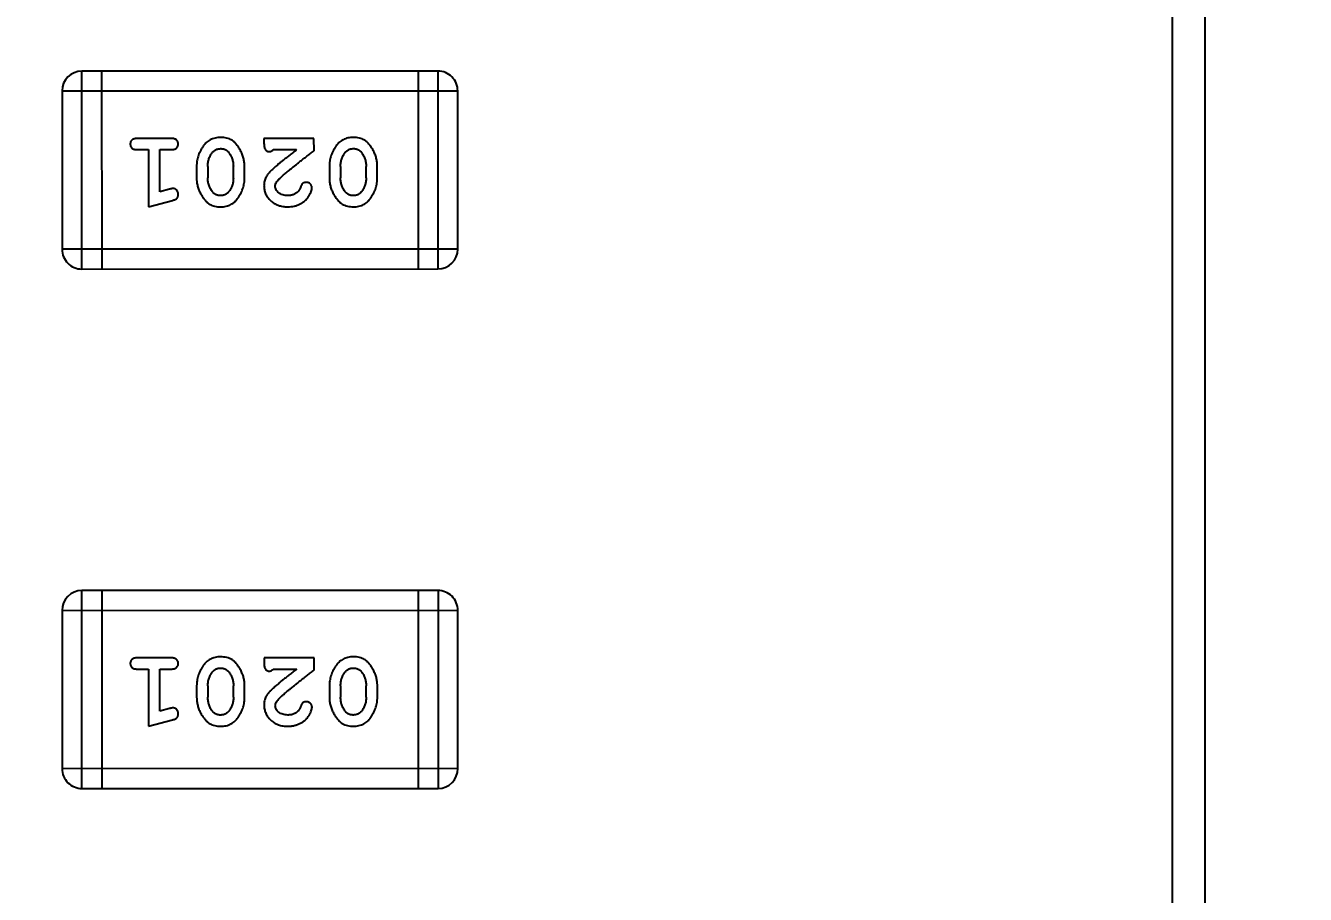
# Model space of a CAD drawing. Header units: millimetres. Extents: x 0 to 297, y 0 to 210.
# Drawn here: x 234.097 to 236.069, y 125.106 to 126.444 of the extents above; entities that cross this region are included whole.
import ezdxf

# ---------------------------------------------------------------- set-up
doc = ezdxf.new("R2010")
doc.units = ezdxf.units.MM
doc.header["$PDMODE"] = 3
doc.header["$PDSIZE"] = 8
doc.linetypes.add('solid', pattern=[0])
doc.layers.get('0').update_dxf_attribs({"linetype": 'CONTINUOUS'})
doc.layers.get('Defpoints').update_dxf_attribs({"linetype": 'CONTINUOUS'})
doc.layers.add('100', color=1, linetype='solid')
doc.styles.get("Standard").update_dxf_attribs({"font": 'txt', "width": 0.8})
doc.dimstyles.new('X0_5', dxfattribs={"dimscale": 0.5, "dimtxt": 2, "dimasz": 2, "dimexe": 1, "dimexo": 1, "dimgap": 0.5, "dimtad": 1, "dimtoh": 1, "dimzin": 0, "dimdsep": 46, "dimtxsty": 'STANDARD', "dimcen": 0, "dimclrd": 256, "dimclrt": 256, "dimadec": 0, "dimazin": 0, "dimtp": 0.1, "dimtm": 0.1, "dimtfac": 1, "dimtofl": 0, "dimtmove": 0, "dimatfit": 3, "dimfxl": 1, "dimtolj": 1, "dimtzin": 0, "dimarcsym": 0})

# ---------------------------------------------------------------- blocks, each defined once
blk = doc.blocks.new('*D6')
at = {"layer": '100', "color": 0, "lineweight": -2}
for p, q in [((235.3554, 146.3714), (248.7989, 146.3714)), ((235.3554, 77.3628), (248.7989, 77.3628))]:
    blk.add_line(p, q, dxfattribs=at)
at = {"layer": '100', "lineweight": -2}
blk.add_line((248.2989, 144.8714), (248.2989, 78.8628), dxfattribs=at)
at = {"layer": '100'}
for points in [[(248.5489, 144.8714), (248.0489, 144.8714), (248.2989, 146.3714)], [(248.0489, 78.8628), (248.5489, 78.8628), (248.2989, 77.3628)]]:
    blk.add_solid(points, dxfattribs=at)
at = {"layer": 'Defpoints', "color": 0}
for p in [(234.8554, 146.3714), (234.8554, 77.3628), (248.2989, 77.3628)]:
    blk.add_point(p, dxfattribs=at)
at = {"layer": '100', "insert": (247.2989, 111.8671), "char_height": 1.5, "attachment_point": 5, "rotation": 90}
blk.add_mtext('\\A1;69.00', dxfattribs=at)
blk = doc.blocks.new('*D11')
at = {"layer": '100', "color": 0, "lineweight": -2}
for p, q in [((231.8555, 141.871), (241.8371, 141.871)), ((231.8637, 81.871), (241.8371, 81.871))]:
    blk.add_line(p, q, dxfattribs=at)
at = {"layer": '100', "lineweight": -2}
blk.add_line((241.3371, 140.371), (241.3371, 83.371), dxfattribs=at)
at = {"layer": '100'}
for points in [[(241.5871, 140.371), (241.0871, 140.371), (241.3371, 141.871)], [(241.0871, 83.371), (241.5871, 83.371), (241.3371, 81.871)]]:
    blk.add_solid(points, dxfattribs=at)
at = {"layer": 'Defpoints', "color": 0}
for p in [(231.3555, 141.871), (231.3637, 81.871), (241.3371, 81.871)]:
    blk.add_point(p, dxfattribs=at)
at = {"layer": '100', "insert": (240.3371, 111.871), "char_height": 1.5, "attachment_point": 5, "rotation": 90}
blk.add_mtext('\\A1;60.00', dxfattribs=at)

msp = doc.modelspace()

# ---------------------------------------------------------------- linework, layer by layer
at = {"color": 7, "linetype": 'Continuous'}
for p, q in [((235.9142, 77.2653), (235.9142, 146.4653)), ((235.8642, 78.3716), (235.8642, 145.3716)), ((234.7323, 126.3737), (234.1836, 126.3736)), ((234.1837, 126.0688), (234.1836, 126.3736)), ((234.2141, 126.3736), (234.2142, 126.0688)), ((234.7018, 126.3737), (234.7018, 126.0689)), ((234.7323, 126.3737), (234.7323, 126.0689)), ((234.1532, 126.3431), (234.7628, 126.3432)), ((234.1532, 126.3431), (234.1532, 126.0993)), ((234.7628, 126.0994), (234.7628, 126.3432)), ((234.3211, 126.27), (234.2692, 126.27)), ((234.2692, 126.2527), (234.2865, 126.2527)), ((234.2865, 126.2527), (234.2865, 126.1646)), ((234.3038, 126.2527), (234.3211, 126.2527)), ((234.3038, 126.1877), (234.3038, 126.2527)), ((234.5413, 126.27), (234.4643, 126.27)), ((234.4643, 126.27), (234.4643, 126.2621)), ((234.4784, 126.2527), (234.5146, 126.2527)), ((234.5414, 126.2511), (234.5413, 126.27)), ((234.3604, 126.227), (234.3604, 126.2092)), ((234.3777, 126.2267), (234.3777, 126.2095)), ((234.4171, 126.2095), (234.4171, 126.2267)), ((234.4344, 126.2092), (234.4344, 126.227)), ((234.565, 126.227), (234.565, 126.2092)), ((234.5823, 126.2267), (234.5823, 126.2095)), ((234.6216, 126.2095), (234.6216, 126.2267)), ((234.6389, 126.2092), (234.6389, 126.227)), ((234.2865, 126.1646), (234.3231, 126.1745)), ((234.3188, 126.1919), (234.3038, 126.1877)), ((234.7628, 126.0994), (234.1532, 126.0993)), ((234.1837, 126.0688), (234.7323, 126.0689)), ((234.7324, 125.5737), (234.1837, 125.5736)), ((234.1838, 125.2688), (234.1837, 125.5736)), ((234.2142, 125.5736), (234.2143, 125.2688)), ((234.7019, 125.5737), (234.7019, 125.2689)), ((234.7324, 125.5737), (234.7324, 125.2689)), ((234.1533, 125.5431), (234.7629, 125.5432)), ((234.1533, 125.5431), (234.1533, 125.2993)), ((234.7629, 125.2994), (234.7629, 125.5432)), ((234.3212, 125.47), (234.2693, 125.47)), ((234.5415, 125.47), (234.4644, 125.47)), ((234.4644, 125.47), (234.4644, 125.4622)), ((234.5415, 125.4511), (234.5415, 125.47)), ((234.2693, 125.4527), (234.2866, 125.4527)), ((234.2866, 125.4527), (234.2866, 125.3646)), ((234.3039, 125.4527), (234.3212, 125.4527)), ((234.3039, 125.3877), (234.3039, 125.4527)), ((234.4785, 125.4527), (234.5147, 125.4527)), ((234.3605, 125.427), (234.3605, 125.4092)), ((234.3778, 125.4267), (234.3779, 125.4095)), ((234.4172, 125.4095), (234.4172, 125.4267)), ((234.4345, 125.4092), (234.4345, 125.427)), ((234.5651, 125.427), (234.5651, 125.4092)), ((234.5824, 125.4267), (234.5824, 125.4095)), ((234.6217, 125.4095), (234.6217, 125.4267)), ((234.639, 125.4093), (234.639, 125.427)), ((234.3189, 125.3919), (234.3039, 125.3877)), ((234.2866, 125.3646), (234.3232, 125.3745)), ((234.7629, 125.2994), (234.1533, 125.2993)), ((234.1838, 125.2688), (234.7324, 125.2689))]:
    msp.add_line(p, q, dxfattribs=at)
for centre, start, end in [((234.1836, 126.3431), 90.0074, 180.0074), ((234.7323, 126.3432), 0.0074, 90.0074), ((234.1837, 126.0993), 180.0074, 270.0074), ((234.7323, 126.0994), 270.0074, 0.0074), ((234.1837, 125.5431), 90.0074, 180.0074), ((234.7324, 125.5432), 0.0074, 90.0074), ((234.1838, 125.2993), 180.0074, 270.0074), ((234.7324, 125.2994), 270.0074, 0.0074)]:
    msp.add_arc(centre, 0.0305, start, end, dxfattribs=at)
for points, knots in [([(234.2692, 126.27), (234.2683, 126.27), (234.2666, 126.2699), (234.2643, 126.2694), (234.2623, 126.2687), (234.2608, 126.2676), (234.2596, 126.2663), (234.2588, 126.2648), (234.2583, 126.2631), (234.2582, 126.2619), (234.2582, 126.2613)], [0, 0, 0, 0, 0.169012, 0.317488, 0.445429, 0.560977, 0.67065, 0.776666, 0.88492, 1, 1, 1, 1]), ([(234.2582, 126.2613), (234.2582, 126.2607), (234.2583, 126.2595), (234.2588, 126.2579), (234.2596, 126.2564), (234.2608, 126.255), (234.2623, 126.2539), (234.2643, 126.2532), (234.2666, 126.2527), (234.2683, 126.2527), (234.2692, 126.2527)], [0, 0, 0, 0, 0.11517, 0.223509, 0.328254, 0.438012, 0.553651, 0.682263, 0.830856, 1, 1, 1, 1]), ([(234.3321, 126.2613), (234.3321, 126.2619), (234.332, 126.2631), (234.3315, 126.2648), (234.3307, 126.2663), (234.3295, 126.2677), (234.328, 126.2687), (234.326, 126.2695), (234.3237, 126.2699), (234.322, 126.27), (234.3211, 126.27)], [0, 0, 0, 0, 0.115051, 0.223278, 0.329269, 0.437893, 0.554681, 0.682591, 0.83103, 1, 1, 1, 1]), ([(234.3211, 126.2527), (234.322, 126.2527), (234.3237, 126.2527), (234.326, 126.2532), (234.328, 126.254), (234.3295, 126.255), (234.3307, 126.2564), (234.3315, 126.2579), (234.332, 126.2595), (234.3321, 126.2607), (234.3321, 126.2613)], [0, 0, 0, 0, 0.169102, 0.317658, 0.446239, 0.563118, 0.671828, 0.776546, 0.884858, 1, 1, 1, 1]), ([(234.3973, 126.2716), (234.3959, 126.2715), (234.3931, 126.2715), (234.389, 126.2707), (234.3851, 126.2696), (234.3816, 126.268), (234.3782, 126.266), (234.3752, 126.2635), (234.3724, 126.2605), (234.3699, 126.2572), (234.3677, 126.2536), (234.3658, 126.2499), (234.3641, 126.2462), (234.3628, 126.2424), (234.3618, 126.2386), (234.361, 126.2348), (234.3605, 126.2309), (234.3605, 126.2283), (234.3604, 126.227)], [0, 0, 0, 0, 0.067217, 0.131051, 0.19272, 0.252824, 0.312745, 0.373449, 0.436041, 0.501494, 0.567761, 0.632087, 0.695096, 0.757109, 0.817993, 0.878657, 0.939311, 1, 1, 1, 1]), ([(234.385, 126.2485), (234.3854, 126.2489), (234.3862, 126.2498), (234.3875, 126.251), (234.3889, 126.252), (234.3904, 126.2529), (234.392, 126.2535), (234.3937, 126.2539), (234.3955, 126.2542), (234.3967, 126.2542), (234.3973, 126.2543)], [0, 0, 0, 0, 0.129853, 0.25607, 0.380154, 0.49978, 0.62208, 0.743277, 0.868791, 1, 1, 1, 1]), ([(234.4344, 126.227), (234.4344, 126.228), (234.4343, 126.2302), (234.434, 126.2333), (234.4335, 126.2365), (234.4328, 126.2396), (234.432, 126.2426), (234.4308, 126.2456), (234.4296, 126.2486), (234.4281, 126.2514), (234.4265, 126.2542), (234.4249, 126.2567), (234.4232, 126.259), (234.4216, 126.2611), (234.4199, 126.263), (234.4182, 126.2647), (234.4165, 126.2661), (234.4141, 126.2677), (234.4109, 126.2693), (234.4067, 126.2706), (234.4022, 126.2714), (234.399, 126.2715), (234.3973, 126.2716)], [0, 0, 0, 0, 0.049886, 0.09882, 0.148132, 0.19689, 0.246038, 0.295176, 0.345305, 0.395692, 0.445312, 0.491875, 0.535813, 0.577009, 0.616081, 0.652689, 0.687585, 0.720206, 0.785062, 0.85223, 0.923759, 1, 1, 1, 1]), ([(234.3973, 126.2543), (234.3979, 126.2543), (234.3992, 126.2542), (234.401, 126.254), (234.4027, 126.2536), (234.4043, 126.253), (234.4057, 126.2522), (234.4071, 126.2513), (234.4083, 126.2502), (234.4091, 126.2494), (234.4094, 126.249)], [0, 0, 0, 0, 0.139844, 0.271849, 0.399162, 0.521619, 0.6402, 0.758957, 0.87828, 1, 1, 1, 1]), ([(234.4643, 126.2621), (234.4643, 126.2611), (234.4643, 126.2591), (234.4648, 126.2564), (234.4654, 126.2541), (234.4665, 126.2524), (234.4678, 126.2511), (234.4693, 126.2502), (234.4711, 126.2496), (234.4723, 126.2496), (234.4729, 126.2496)], [0, 0, 0, 0, 0.1844, 0.34094, 0.473574, 0.586824, 0.690029, 0.789175, 0.890445, 1, 1, 1, 1]), ([(234.4729, 126.2496), (234.4734, 126.2496), (234.4743, 126.2497), (234.4757, 126.2503), (234.4771, 126.2513), (234.478, 126.2522), (234.4784, 126.2527)], [0, 0, 0, 0, 0.20611, 0.432681, 0.695597, 1, 1, 1, 1]), ([(234.5146, 126.2527), (234.5126, 126.2511), (234.5088, 126.2482), (234.5033, 126.2438), (234.4983, 126.2399), (234.4939, 126.2363), (234.4899, 126.2332), (234.4865, 126.2303), (234.4836, 126.2279), (234.4818, 126.2264), (234.481, 126.2257)], [0, 0, 0, 0, 0.176662, 0.337826, 0.484741, 0.617764, 0.73494, 0.837793, 0.926412, 1, 1, 1, 1]), ([(234.6018, 126.2716), (234.6004, 126.2716), (234.5976, 126.2715), (234.5935, 126.2708), (234.5897, 126.2696), (234.5861, 126.2681), (234.5827, 126.266), (234.5797, 126.2635), (234.5769, 126.2606), (234.5745, 126.2572), (234.5723, 126.2536), (234.5703, 126.2499), (234.5687, 126.2462), (234.5673, 126.2424), (234.5663, 126.2386), (234.5655, 126.2348), (234.565, 126.2309), (234.565, 126.2283), (234.565, 126.227)], [0, 0, 0, 0, 0.067217, 0.131051, 0.19272, 0.252824, 0.312745, 0.373449, 0.436041, 0.501494, 0.567761, 0.632087, 0.695096, 0.757109, 0.817993, 0.878657, 0.939311, 1, 1, 1, 1]), ([(234.5895, 126.2485), (234.5899, 126.2489), (234.5907, 126.2499), (234.592, 126.251), (234.5935, 126.252), (234.595, 126.2529), (234.5965, 126.2535), (234.5982, 126.254), (234.6, 126.2542), (234.6012, 126.2543), (234.6018, 126.2543)], [0, 0, 0, 0, 0.129853, 0.25607, 0.380154, 0.49978, 0.62208, 0.743277, 0.868791, 1, 1, 1, 1]), ([(234.6389, 126.227), (234.6389, 126.2281), (234.6388, 126.2302), (234.6385, 126.2334), (234.638, 126.2365), (234.6373, 126.2396), (234.6365, 126.2426), (234.6353, 126.2456), (234.6341, 126.2486), (234.6326, 126.2515), (234.631, 126.2542), (234.6294, 126.2567), (234.6278, 126.2591), (234.6261, 126.2612), (234.6244, 126.263), (234.6227, 126.2647), (234.621, 126.2661), (234.6186, 126.2677), (234.6154, 126.2693), (234.6112, 126.2706), (234.6067, 126.2715), (234.6035, 126.2715), (234.6018, 126.2716)], [0, 0, 0, 0, 0.049886, 0.09882, 0.148132, 0.19689, 0.246038, 0.295176, 0.345305, 0.395692, 0.445312, 0.491875, 0.535813, 0.577009, 0.616081, 0.652689, 0.687585, 0.720206, 0.785062, 0.85223, 0.923759, 1, 1, 1, 1]), ([(234.6018, 126.2543), (234.6024, 126.2543), (234.6037, 126.2543), (234.6055, 126.254), (234.6072, 126.2536), (234.6088, 126.253), (234.6102, 126.2523), (234.6116, 126.2513), (234.6128, 126.2503), (234.6136, 126.2494), (234.6139, 126.249)], [0, 0, 0, 0, 0.139844, 0.271849, 0.399162, 0.521619, 0.6402, 0.758957, 0.87828, 1, 1, 1, 1]), ([(234.3777, 126.2267), (234.3778, 126.2277), (234.3778, 126.2298), (234.3781, 126.2329), (234.3787, 126.2358), (234.3795, 126.2386), (234.3805, 126.2413), (234.3818, 126.2438), (234.3833, 126.2462), (234.3844, 126.2477), (234.385, 126.2485)], [0, 0, 0, 0, 0.135449, 0.266263, 0.393429, 0.516942, 0.639128, 0.758779, 0.879341, 1, 1, 1, 1]), ([(234.4094, 126.249), (234.41, 126.2482), (234.4113, 126.2466), (234.4128, 126.2441), (234.4141, 126.2414), (234.4152, 126.2387), (234.416, 126.2358), (234.4167, 126.2329), (234.417, 126.2298), (234.417, 126.2277), (234.4171, 126.2267)], [0, 0, 0, 0, 0.124927, 0.248361, 0.370889, 0.492583, 0.61616, 0.741472, 0.869044, 1, 1, 1, 1]), ([(234.4863, 126.2061), (234.4868, 126.2066), (234.4877, 126.2076), (234.4893, 126.2091), (234.4912, 126.2109), (234.4934, 126.2128), (234.4959, 126.2149), (234.4986, 126.2173), (234.5016, 126.2198), (234.5049, 126.2225), (234.5085, 126.2254), (234.5124, 126.2285), (234.5165, 126.2318), (234.5209, 126.2353), (234.5256, 126.239), (234.5306, 126.2428), (234.5359, 126.2469), (234.5395, 126.2497), (234.5414, 126.2511)], [0, 0, 0, 0, 0.026647, 0.057942, 0.094152, 0.134806, 0.180631, 0.231142, 0.286385, 0.346321, 0.411439, 0.481035, 0.555329, 0.634592, 0.718826, 0.807759, 0.901393, 1, 1, 1, 1]), ([(234.5823, 126.2267), (234.5823, 126.2278), (234.5823, 126.2298), (234.5827, 126.2329), (234.5832, 126.2358), (234.584, 126.2386), (234.585, 126.2413), (234.5863, 126.2438), (234.5878, 126.2463), (234.5889, 126.2477), (234.5895, 126.2485)], [0, 0, 0, 0, 0.135449, 0.266263, 0.393429, 0.516942, 0.639128, 0.758779, 0.879341, 1, 1, 1, 1]), ([(234.6139, 126.249), (234.6146, 126.2482), (234.6158, 126.2466), (234.6173, 126.2441), (234.6187, 126.2415), (234.6197, 126.2387), (234.6205, 126.2359), (234.6212, 126.2329), (234.6215, 126.2298), (234.6216, 126.2278), (234.6216, 126.2267)], [0, 0, 0, 0, 0.124927, 0.248361, 0.370889, 0.492583, 0.61616, 0.741472, 0.869044, 1, 1, 1, 1]), ([(234.481, 126.2257), (234.4802, 126.2249), (234.4785, 126.2234), (234.4761, 126.2212), (234.474, 126.2191), (234.4721, 126.2171), (234.4705, 126.2152), (234.4691, 126.2134), (234.468, 126.2118), (234.4669, 126.2098), (234.4658, 126.2072), (234.4649, 126.204), (234.4644, 126.2007), (234.4643, 126.1985), (234.4643, 126.1974)], [0, 0, 0, 0, 0.103002, 0.197728, 0.285279, 0.365235, 0.437224, 0.502446, 0.560545, 0.611446, 0.707576, 0.80349, 0.900532, 1, 1, 1, 1]), ([(234.3604, 126.2092), (234.3605, 126.2081), (234.3605, 126.206), (234.3608, 126.2028), (234.3613, 126.1997), (234.362, 126.1966), (234.3629, 126.1935), (234.364, 126.1905), (234.3653, 126.1875), (234.3668, 126.1846), (234.3684, 126.1819), (234.3701, 126.1794), (234.3717, 126.177), (234.3734, 126.1749), (234.3751, 126.1731), (234.3768, 126.1714), (234.3785, 126.17), (234.3809, 126.1684), (234.3841, 126.1668), (234.3883, 126.1655), (234.3928, 126.1647), (234.396, 126.1646), (234.3976, 126.1646)], [0, 0, 0, 0, 0.049855, 0.099516, 0.148482, 0.19758, 0.246804, 0.296268, 0.346517, 0.397047, 0.446826, 0.49336, 0.537801, 0.579207, 0.617974, 0.654833, 0.689171, 0.722088, 0.786392, 0.853518, 0.924186, 1, 1, 1, 1]), ([(234.3853, 126.1872), (234.3847, 126.188), (234.3835, 126.1896), (234.382, 126.1921), (234.3807, 126.1948), (234.3796, 126.1975), (234.3788, 126.2004), (234.3782, 126.2033), (234.3778, 126.2064), (234.3778, 126.2084), (234.3777, 126.2095)], [0, 0, 0, 0, 0.125331, 0.248948, 0.371201, 0.494032, 0.616811, 0.742104, 0.868849, 1, 1, 1, 1]), ([(234.3976, 126.1646), (234.399, 126.1646), (234.4018, 126.1647), (234.4059, 126.1654), (234.4098, 126.1665), (234.4133, 126.1681), (234.4166, 126.1702), (234.4197, 126.1727), (234.4225, 126.1757), (234.4249, 126.1791), (234.4271, 126.1827), (234.4291, 126.1863), (234.4307, 126.19), (234.432, 126.1938), (234.4331, 126.1976), (234.4338, 126.2014), (234.4343, 126.2053), (234.4344, 126.2079), (234.4344, 126.2092)], [0, 0, 0, 0, 0.06692, 0.130834, 0.19258, 0.252759, 0.312631, 0.373411, 0.436359, 0.501894, 0.568244, 0.632472, 0.69556, 0.757163, 0.818592, 0.878885, 0.939235, 1, 1, 1, 1]), ([(234.4171, 126.2095), (234.417, 126.2084), (234.417, 126.2063), (234.4167, 126.2033), (234.4161, 126.2003), (234.4153, 126.1975), (234.4143, 126.1949), (234.413, 126.1924), (234.4116, 126.1899), (234.4104, 126.1884), (234.4098, 126.1877)], [0, 0, 0, 0, 0.135446, 0.266257, 0.393419, 0.517936, 0.639137, 0.758785, 0.879345, 1, 1, 1, 1]), ([(234.4643, 126.1974), (234.4643, 126.1963), (234.4644, 126.1941), (234.4648, 126.1908), (234.4657, 126.1877), (234.4668, 126.1847), (234.4683, 126.1819), (234.47, 126.1792), (234.4722, 126.1766), (234.4745, 126.1741), (234.4772, 126.1719), (234.48, 126.1699), (234.4831, 126.1683), (234.4863, 126.1669), (234.4897, 126.1659), (234.4933, 126.1651), (234.4971, 126.1647), (234.4996, 126.1646), (234.501, 126.1646)], [0, 0, 0, 0, 0.060981, 0.120256, 0.178148, 0.236115, 0.293993, 0.352864, 0.413358, 0.476056, 0.539296, 0.602396, 0.665116, 0.728325, 0.792919, 0.859317, 0.928302, 1, 1, 1, 1]), ([(234.4816, 126.1964), (234.4816, 126.1972), (234.4818, 126.1989), (234.4827, 126.2013), (234.4843, 126.2038), (234.4856, 126.2053), (234.4863, 126.2061)], [0, 0, 0, 0, 0.212836, 0.442809, 0.70317, 1, 1, 1, 1]), ([(234.5011, 126.1819), (234.4997, 126.182), (234.497, 126.182), (234.4932, 126.1829), (234.4898, 126.1843), (234.4869, 126.1862), (234.4846, 126.1885), (234.4828, 126.1909), (234.4818, 126.1936), (234.4816, 126.1955), (234.4816, 126.1964)], [0, 0, 0, 0, 0.156344, 0.299348, 0.4327, 0.561, 0.682299, 0.791883, 0.89611, 1, 1, 1, 1]), ([(234.501, 126.1646), (234.5027, 126.1647), (234.506, 126.1648), (234.5109, 126.1656), (234.5157, 126.1671), (234.5202, 126.1691), (234.5243, 126.1715), (234.528, 126.1744), (234.5311, 126.1776), (234.5336, 126.1812), (234.5356, 126.1847), (234.5371, 126.1881), (234.538, 126.1911), (234.5381, 126.193), (234.5382, 126.1939)], [0, 0, 0, 0, 0.098286, 0.193983, 0.289056, 0.384352, 0.477435, 0.566197, 0.652355, 0.737986, 0.818188, 0.887401, 0.94802, 1, 1, 1, 1]), ([(234.5209, 126.1958), (234.5206, 126.1949), (234.52, 126.1932), (234.5188, 126.1909), (234.5175, 126.1889), (234.5165, 126.1878), (234.5159, 126.1873)], [0, 0, 0, 0, 0.285518, 0.544185, 0.781367, 1, 1, 1, 1]), ([(234.5294, 126.2024), (234.5289, 126.2023), (234.5279, 126.2023), (234.5266, 126.202), (234.5253, 126.2016), (234.5242, 126.2009), (234.5232, 126.2), (234.5223, 126.1988), (234.5215, 126.1974), (234.5211, 126.1964), (234.5209, 126.1958)], [0, 0, 0, 0, 0.127347, 0.246131, 0.359406, 0.470543, 0.586092, 0.711469, 0.847022, 1, 1, 1, 1]), ([(234.5382, 126.1939), (234.5382, 126.1945), (234.5381, 126.1956), (234.5376, 126.1971), (234.5368, 126.1986), (234.5356, 126.1999), (234.5343, 126.201), (234.5328, 126.2018), (234.5311, 126.2023), (234.53, 126.2023), (234.5294, 126.2024)], [0, 0, 0, 0, 0.120856, 0.239483, 0.360995, 0.490166, 0.620982, 0.746416, 0.870253, 1, 1, 1, 1]), ([(234.565, 126.2092), (234.565, 126.2082), (234.565, 126.206), (234.5653, 126.2028), (234.5658, 126.1997), (234.5665, 126.1966), (234.5674, 126.1935), (234.5685, 126.1905), (234.5698, 126.1876), (234.5713, 126.1847), (234.5729, 126.1819), (234.5746, 126.1794), (234.5762, 126.1771), (234.5779, 126.175), (234.5796, 126.1731), (234.5813, 126.1715), (234.5831, 126.17), (234.5854, 126.1685), (234.5886, 126.1669), (234.5928, 126.1656), (234.5973, 126.1648), (234.6005, 126.1647), (234.6021, 126.1646)], [0, 0, 0, 0, 0.049855, 0.099516, 0.148482, 0.19758, 0.246804, 0.296268, 0.346517, 0.397047, 0.446826, 0.49336, 0.537801, 0.579207, 0.617974, 0.654833, 0.689171, 0.722088, 0.786392, 0.853518, 0.924186, 1, 1, 1, 1]), ([(234.5898, 126.1872), (234.5892, 126.188), (234.588, 126.1896), (234.5865, 126.1921), (234.5852, 126.1948), (234.5841, 126.1975), (234.5833, 126.2004), (234.5827, 126.2033), (234.5823, 126.2064), (234.5823, 126.2085), (234.5823, 126.2095)], [0, 0, 0, 0, 0.125331, 0.248948, 0.371201, 0.494032, 0.616811, 0.742104, 0.868849, 1, 1, 1, 1]), ([(234.6021, 126.1646), (234.6035, 126.1647), (234.6063, 126.1647), (234.6104, 126.1654), (234.6143, 126.1666), (234.6178, 126.1682), (234.6211, 126.1702), (234.6242, 126.1727), (234.627, 126.1757), (234.6294, 126.1791), (234.6316, 126.1827), (234.6336, 126.1864), (234.6352, 126.1901), (234.6365, 126.1938), (234.6376, 126.1976), (234.6383, 126.2015), (234.6388, 126.2053), (234.6389, 126.2079), (234.6389, 126.2092)], [0, 0, 0, 0, 0.06692, 0.130834, 0.19258, 0.252759, 0.312631, 0.373411, 0.436359, 0.501894, 0.568244, 0.632472, 0.69556, 0.757163, 0.818592, 0.878885, 0.939235, 1, 1, 1, 1]), ([(234.6216, 126.2095), (234.6216, 126.2085), (234.6215, 126.2064), (234.6212, 126.2033), (234.6206, 126.2004), (234.6198, 126.1976), (234.6188, 126.1949), (234.6175, 126.1924), (234.6161, 126.19), (234.6149, 126.1885), (234.6143, 126.1877)], [0, 0, 0, 0, 0.135446, 0.266257, 0.393419, 0.517936, 0.639137, 0.758785, 0.879345, 1, 1, 1, 1]), ([(234.3242, 126.1929), (234.3239, 126.1929), (234.3231, 126.1928), (234.3219, 126.1926), (234.3204, 126.1923), (234.3194, 126.192), (234.3188, 126.1919)], [0, 0, 0, 0, 0.183151, 0.413144, 0.682305, 1, 1, 1, 1]), ([(234.3231, 126.1745), (234.3239, 126.1747), (234.3255, 126.1752), (234.3276, 126.176), (234.3292, 126.177), (234.3304, 126.178), (234.3312, 126.1792), (234.3317, 126.1805), (234.3321, 126.182), (234.3321, 126.1831), (234.3321, 126.1836)], [0, 0, 0, 0, 0.187321, 0.344927, 0.475328, 0.579604, 0.674244, 0.773631, 0.882025, 1, 1, 1, 1]), ([(234.3321, 126.1836), (234.3321, 126.1843), (234.3321, 126.1855), (234.3316, 126.1872), (234.3309, 126.1888), (234.3298, 126.1902), (234.3286, 126.1914), (234.3273, 126.1923), (234.3258, 126.1928), (234.3248, 126.1929), (234.3242, 126.1929)], [0, 0, 0, 0, 0.138815, 0.27042, 0.39836, 0.52875, 0.654955, 0.771147, 0.884581, 1, 1, 1, 1]), ([(234.3975, 126.1819), (234.3968, 126.1819), (234.3956, 126.1819), (234.3938, 126.1822), (234.3921, 126.1826), (234.3905, 126.1832), (234.389, 126.1839), (234.3877, 126.1849), (234.3864, 126.1859), (234.3857, 126.1868), (234.3853, 126.1872)], [0, 0, 0, 0, 0.138115, 0.270177, 0.397547, 0.520057, 0.63869, 0.757499, 0.878226, 1, 1, 1, 1]), ([(234.4098, 126.1877), (234.4094, 126.1872), (234.4086, 126.1863), (234.4073, 126.1852), (234.4059, 126.1841), (234.4044, 126.1833), (234.4028, 126.1827), (234.4011, 126.1822), (234.3993, 126.182), (234.3981, 126.1819), (234.3975, 126.1819)], [0, 0, 0, 0, 0.13042, 0.256046, 0.378133, 0.498725, 0.620452, 0.742761, 0.869406, 1, 1, 1, 1]), ([(234.5159, 126.1873), (234.5154, 126.1869), (234.5144, 126.186), (234.5128, 126.1849), (234.5111, 126.184), (234.5093, 126.1832), (234.5073, 126.1826), (234.5053, 126.1822), (234.5032, 126.1819), (234.5018, 126.1819), (234.5011, 126.1819)], [0, 0, 0, 0, 0.121873, 0.243139, 0.363336, 0.485133, 0.607572, 0.734701, 0.864814, 1, 1, 1, 1]), ([(234.602, 126.1819), (234.6013, 126.1819), (234.6001, 126.182), (234.5983, 126.1822), (234.5966, 126.1826), (234.595, 126.1832), (234.5936, 126.184), (234.5922, 126.1849), (234.5909, 126.186), (234.5902, 126.1868), (234.5898, 126.1872)], [0, 0, 0, 0, 0.138115, 0.270177, 0.397547, 0.520057, 0.63869, 0.757499, 0.878226, 1, 1, 1, 1]), ([(234.6143, 126.1877), (234.6139, 126.1873), (234.6131, 126.1864), (234.6118, 126.1852), (234.6104, 126.1842), (234.6089, 126.1833), (234.6073, 126.1827), (234.6056, 126.1823), (234.6038, 126.182), (234.6026, 126.1819), (234.602, 126.1819)], [0, 0, 0, 0, 0.13042, 0.256046, 0.378133, 0.498725, 0.620452, 0.742761, 0.869406, 1, 1, 1, 1]), ([(234.2693, 125.47), (234.2684, 125.47), (234.2667, 125.4699), (234.2644, 125.4695), (234.2624, 125.4687), (234.2609, 125.4677), (234.2597, 125.4663), (234.2589, 125.4648), (234.2584, 125.4631), (234.2583, 125.4619), (234.2583, 125.4613)], [0, 0, 0, 0, 0.169012, 0.317488, 0.445429, 0.560977, 0.67065, 0.776666, 0.88492, 1, 1, 1, 1]), ([(234.3322, 125.4613), (234.3322, 125.462), (234.3321, 125.4631), (234.3316, 125.4648), (234.3308, 125.4663), (234.3296, 125.4677), (234.3281, 125.4687), (234.3261, 125.4695), (234.3238, 125.4699), (234.3221, 125.47), (234.3212, 125.47)], [0, 0, 0, 0, 0.115051, 0.223278, 0.329269, 0.437893, 0.554681, 0.682591, 0.83103, 1, 1, 1, 1]), ([(234.3974, 125.4716), (234.396, 125.4715), (234.3932, 125.4715), (234.3891, 125.4708), (234.3852, 125.4696), (234.3817, 125.468), (234.3783, 125.466), (234.3753, 125.4635), (234.3725, 125.4606), (234.37, 125.4572), (234.3679, 125.4536), (234.3659, 125.4499), (234.3642, 125.4462), (234.3629, 125.4424), (234.3619, 125.4386), (234.3611, 125.4348), (234.3606, 125.4309), (234.3606, 125.4283), (234.3605, 125.427)], [0, 0, 0, 0, 0.067217, 0.131051, 0.19272, 0.252824, 0.312745, 0.373449, 0.436041, 0.501494, 0.567761, 0.632087, 0.695096, 0.757109, 0.817993, 0.878657, 0.939311, 1, 1, 1, 1]), ([(234.4345, 125.427), (234.4345, 125.428), (234.4344, 125.4302), (234.4341, 125.4334), (234.4336, 125.4365), (234.4329, 125.4396), (234.4321, 125.4426), (234.4309, 125.4456), (234.4297, 125.4486), (234.4282, 125.4515), (234.4266, 125.4542), (234.425, 125.4567), (234.4233, 125.459), (234.4217, 125.4612), (234.42, 125.463), (234.4183, 125.4647), (234.4166, 125.4661), (234.4142, 125.4677), (234.411, 125.4693), (234.4068, 125.4706), (234.4023, 125.4714), (234.3991, 125.4715), (234.3974, 125.4716)], [0, 0, 0, 0, 0.049886, 0.09882, 0.148132, 0.19689, 0.246038, 0.295176, 0.345305, 0.395692, 0.445312, 0.491875, 0.535813, 0.577009, 0.616081, 0.652689, 0.687585, 0.720206, 0.785062, 0.85223, 0.923759, 1, 1, 1, 1]), ([(234.6019, 125.4716), (234.6005, 125.4716), (234.5977, 125.4715), (234.5936, 125.4708), (234.5898, 125.4697), (234.5862, 125.4681), (234.5829, 125.466), (234.5798, 125.4635), (234.577, 125.4606), (234.5746, 125.4572), (234.5724, 125.4536), (234.5704, 125.4499), (234.5688, 125.4462), (234.5674, 125.4424), (234.5664, 125.4386), (234.5656, 125.4348), (234.5651, 125.4309), (234.5651, 125.4283), (234.5651, 125.427)], [0, 0, 0, 0, 0.067217, 0.131051, 0.19272, 0.252824, 0.312745, 0.373449, 0.436041, 0.501494, 0.567761, 0.632087, 0.695096, 0.757109, 0.817993, 0.878657, 0.939311, 1, 1, 1, 1]), ([(234.639, 125.427), (234.639, 125.4281), (234.6389, 125.4302), (234.6386, 125.4334), (234.6381, 125.4365), (234.6374, 125.4396), (234.6366, 125.4426), (234.6354, 125.4456), (234.6342, 125.4486), (234.6327, 125.4515), (234.6311, 125.4542), (234.6295, 125.4568), (234.6279, 125.4591), (234.6262, 125.4612), (234.6245, 125.463), (234.6228, 125.4647), (234.6211, 125.4661), (234.6187, 125.4677), (234.6155, 125.4693), (234.6113, 125.4706), (234.6068, 125.4715), (234.6036, 125.4716), (234.6019, 125.4716)], [0, 0, 0, 0, 0.049886, 0.09882, 0.148132, 0.19689, 0.246038, 0.295176, 0.345305, 0.395692, 0.445312, 0.491875, 0.535813, 0.577009, 0.616081, 0.652689, 0.687585, 0.720206, 0.785062, 0.85223, 0.923759, 1, 1, 1, 1]), ([(234.2583, 125.4613), (234.2583, 125.4607), (234.2584, 125.4595), (234.2589, 125.4579), (234.2597, 125.4564), (234.2609, 125.455), (234.2624, 125.454), (234.2644, 125.4532), (234.2667, 125.4528), (234.2684, 125.4527), (234.2693, 125.4527)], [0, 0, 0, 0, 0.11517, 0.223509, 0.328254, 0.438012, 0.553651, 0.682263, 0.830856, 1, 1, 1, 1]), ([(234.3212, 125.4527), (234.3221, 125.4527), (234.3238, 125.4528), (234.3261, 125.4532), (234.3281, 125.454), (234.3296, 125.455), (234.3308, 125.4564), (234.3316, 125.4579), (234.3321, 125.4596), (234.3322, 125.4607), (234.3322, 125.4613)], [0, 0, 0, 0, 0.169102, 0.317658, 0.446239, 0.563118, 0.671828, 0.776546, 0.884858, 1, 1, 1, 1]), ([(234.3778, 125.4267), (234.3779, 125.4278), (234.3779, 125.4298), (234.3782, 125.4329), (234.3788, 125.4358), (234.3796, 125.4386), (234.3806, 125.4413), (234.3819, 125.4438), (234.3834, 125.4462), (234.3845, 125.4477), (234.3851, 125.4485)], [0, 0, 0, 0, 0.135449, 0.266263, 0.393429, 0.516942, 0.639128, 0.758779, 0.879341, 1, 1, 1, 1]), ([(234.3851, 125.4485), (234.3855, 125.4489), (234.3863, 125.4498), (234.3876, 125.451), (234.389, 125.452), (234.3905, 125.4529), (234.3921, 125.4535), (234.3938, 125.4539), (234.3956, 125.4542), (234.3968, 125.4543), (234.3974, 125.4543)], [0, 0, 0, 0, 0.129853, 0.25607, 0.380154, 0.49978, 0.62208, 0.743277, 0.868791, 1, 1, 1, 1]), ([(234.3974, 125.4543), (234.398, 125.4543), (234.3993, 125.4542), (234.4011, 125.454), (234.4028, 125.4536), (234.4044, 125.453), (234.4058, 125.4522), (234.4072, 125.4513), (234.4084, 125.4502), (234.4092, 125.4494), (234.4095, 125.449)], [0, 0, 0, 0, 0.139844, 0.271849, 0.399162, 0.521619, 0.6402, 0.758957, 0.87828, 1, 1, 1, 1]), ([(234.4095, 125.449), (234.4101, 125.4482), (234.4114, 125.4466), (234.4129, 125.4441), (234.4142, 125.4415), (234.4153, 125.4387), (234.4161, 125.4358), (234.4168, 125.4329), (234.4171, 125.4298), (234.4172, 125.4277), (234.4172, 125.4267)], [0, 0, 0, 0, 0.124927, 0.248361, 0.370889, 0.492583, 0.61616, 0.741472, 0.869044, 1, 1, 1, 1]), ([(234.4644, 125.4622), (234.4644, 125.4611), (234.4644, 125.4591), (234.4649, 125.4564), (234.4655, 125.4542), (234.4666, 125.4524), (234.4679, 125.4511), (234.4694, 125.4502), (234.4712, 125.4496), (234.4724, 125.4496), (234.473, 125.4496)], [0, 0, 0, 0, 0.1844, 0.34094, 0.473574, 0.586824, 0.690029, 0.789175, 0.890445, 1, 1, 1, 1]), ([(234.473, 125.4496), (234.4735, 125.4496), (234.4744, 125.4497), (234.4758, 125.4504), (234.4772, 125.4514), (234.4781, 125.4522), (234.4785, 125.4527)], [0, 0, 0, 0, 0.20611, 0.432681, 0.695597, 1, 1, 1, 1]), ([(234.5147, 125.4527), (234.5127, 125.4512), (234.5089, 125.4482), (234.5034, 125.4438), (234.4984, 125.4399), (234.494, 125.4363), (234.49, 125.4332), (234.4866, 125.4303), (234.4837, 125.4279), (234.4819, 125.4264), (234.4811, 125.4257)], [0, 0, 0, 0, 0.176662, 0.337826, 0.484741, 0.617764, 0.73494, 0.837793, 0.926412, 1, 1, 1, 1]), ([(234.4864, 125.4062), (234.4869, 125.4066), (234.4878, 125.4076), (234.4895, 125.4091), (234.4913, 125.4109), (234.4935, 125.4128), (234.496, 125.4149), (234.4987, 125.4173), (234.5017, 125.4198), (234.505, 125.4225), (234.5086, 125.4254), (234.5125, 125.4285), (234.5166, 125.4318), (234.521, 125.4353), (234.5257, 125.439), (234.5307, 125.4429), (234.536, 125.4469), (234.5396, 125.4497), (234.5415, 125.4511)], [0, 0, 0, 0, 0.026647, 0.057942, 0.094152, 0.134806, 0.180631, 0.231142, 0.286385, 0.346321, 0.411439, 0.481035, 0.555329, 0.634592, 0.718826, 0.807759, 0.901393, 1, 1, 1, 1]), ([(234.5824, 125.4267), (234.5824, 125.4278), (234.5824, 125.4299), (234.5828, 125.4329), (234.5833, 125.4359), (234.5841, 125.4386), (234.5851, 125.4413), (234.5864, 125.4439), (234.5879, 125.4463), (234.589, 125.4478), (234.5896, 125.4485)], [0, 0, 0, 0, 0.135449, 0.266263, 0.393429, 0.516942, 0.639128, 0.758779, 0.879341, 1, 1, 1, 1]), ([(234.5896, 125.4485), (234.59, 125.449), (234.5908, 125.4499), (234.5921, 125.4511), (234.5936, 125.4521), (234.5951, 125.4529), (234.5966, 125.4535), (234.5983, 125.454), (234.6001, 125.4542), (234.6013, 125.4543), (234.6019, 125.4543)], [0, 0, 0, 0, 0.129853, 0.25607, 0.380154, 0.49978, 0.62208, 0.743277, 0.868791, 1, 1, 1, 1]), ([(234.6019, 125.4543), (234.6025, 125.4543), (234.6038, 125.4543), (234.6056, 125.454), (234.6073, 125.4536), (234.6089, 125.453), (234.6103, 125.4523), (234.6117, 125.4514), (234.6129, 125.4503), (234.6137, 125.4494), (234.614, 125.449)], [0, 0, 0, 0, 0.139844, 0.271849, 0.399162, 0.521619, 0.6402, 0.758957, 0.87828, 1, 1, 1, 1]), ([(234.614, 125.449), (234.6147, 125.4482), (234.6159, 125.4467), (234.6174, 125.4441), (234.6188, 125.4415), (234.6198, 125.4387), (234.6206, 125.4359), (234.6213, 125.4329), (234.6216, 125.4298), (234.6217, 125.4278), (234.6217, 125.4267)], [0, 0, 0, 0, 0.124927, 0.248361, 0.370889, 0.492583, 0.61616, 0.741472, 0.869044, 1, 1, 1, 1]), ([(234.4811, 125.4257), (234.4803, 125.4249), (234.4786, 125.4234), (234.4762, 125.4212), (234.4741, 125.4191), (234.4722, 125.4171), (234.4706, 125.4152), (234.4693, 125.4135), (234.4681, 125.4118), (234.467, 125.4098), (234.4659, 125.4072), (234.465, 125.404), (234.4645, 125.4008), (234.4644, 125.3985), (234.4644, 125.3974)], [0, 0, 0, 0, 0.103002, 0.197728, 0.285279, 0.365235, 0.437224, 0.502446, 0.560545, 0.611446, 0.707576, 0.80349, 0.900532, 1, 1, 1, 1]), ([(234.3605, 125.4092), (234.3606, 125.4081), (234.3606, 125.406), (234.3609, 125.4028), (234.3614, 125.3997), (234.3621, 125.3966), (234.363, 125.3935), (234.3641, 125.3905), (234.3654, 125.3875), (234.3669, 125.3847), (234.3685, 125.3819), (234.3702, 125.3794), (234.3718, 125.3771), (234.3735, 125.3749), (234.3752, 125.3731), (234.3769, 125.3715), (234.3786, 125.37), (234.381, 125.3685), (234.3842, 125.3669), (234.3884, 125.3655), (234.3929, 125.3648), (234.3961, 125.3647), (234.3977, 125.3646)], [0, 0, 0, 0, 0.049855, 0.099516, 0.148482, 0.19758, 0.246804, 0.296268, 0.346517, 0.397047, 0.446826, 0.49336, 0.537801, 0.579207, 0.617974, 0.654833, 0.689171, 0.722088, 0.786392, 0.853518, 0.924186, 1, 1, 1, 1]), ([(234.3854, 125.3872), (234.3848, 125.388), (234.3836, 125.3896), (234.3821, 125.3921), (234.3808, 125.3948), (234.3797, 125.3975), (234.3789, 125.4004), (234.3783, 125.4033), (234.3779, 125.4064), (234.3779, 125.4084), (234.3779, 125.4095)], [0, 0, 0, 0, 0.125331, 0.248948, 0.371201, 0.494032, 0.616811, 0.742104, 0.868849, 1, 1, 1, 1]), ([(234.3977, 125.3646), (234.3991, 125.3646), (234.4019, 125.3647), (234.406, 125.3654), (234.4099, 125.3666), (234.4134, 125.3681), (234.4167, 125.3702), (234.4198, 125.3727), (234.4226, 125.3757), (234.425, 125.3791), (234.4272, 125.3827), (234.4292, 125.3863), (234.4308, 125.3901), (234.4321, 125.3938), (234.4332, 125.3976), (234.4339, 125.4015), (234.4344, 125.4053), (234.4345, 125.4079), (234.4345, 125.4092)], [0, 0, 0, 0, 0.06692, 0.130834, 0.19258, 0.252759, 0.312631, 0.373411, 0.436359, 0.501894, 0.568244, 0.632472, 0.69556, 0.757163, 0.818592, 0.878885, 0.939235, 1, 1, 1, 1]), ([(234.4172, 125.4095), (234.4172, 125.4084), (234.4171, 125.4064), (234.4168, 125.4033), (234.4162, 125.4004), (234.4154, 125.3976), (234.4144, 125.3949), (234.4131, 125.3924), (234.4117, 125.3899), (234.4105, 125.3885), (234.4099, 125.3877)], [0, 0, 0, 0, 0.135446, 0.266257, 0.393419, 0.517936, 0.639137, 0.758785, 0.879345, 1, 1, 1, 1]), ([(234.4817, 125.3964), (234.4817, 125.3972), (234.4819, 125.3989), (234.4828, 125.4013), (234.4844, 125.4038), (234.4857, 125.4053), (234.4864, 125.4062)], [0, 0, 0, 0, 0.212836, 0.442809, 0.70317, 1, 1, 1, 1]), ([(234.5651, 125.4092), (234.5651, 125.4082), (234.5651, 125.406), (234.5654, 125.4028), (234.5659, 125.3997), (234.5666, 125.3966), (234.5675, 125.3935), (234.5687, 125.3905), (234.5699, 125.3876), (234.5714, 125.3847), (234.573, 125.382), (234.5747, 125.3794), (234.5763, 125.3771), (234.578, 125.375), (234.5797, 125.3731), (234.5814, 125.3715), (234.5832, 125.3701), (234.5855, 125.3685), (234.5887, 125.3669), (234.5929, 125.3656), (234.5974, 125.3648), (234.6006, 125.3647), (234.6022, 125.3646)], [0, 0, 0, 0, 0.049855, 0.099516, 0.148482, 0.19758, 0.246804, 0.296268, 0.346517, 0.397047, 0.446826, 0.49336, 0.537801, 0.579207, 0.617974, 0.654833, 0.689171, 0.722088, 0.786392, 0.853518, 0.924186, 1, 1, 1, 1]), ([(234.5899, 125.3872), (234.5893, 125.388), (234.5881, 125.3896), (234.5866, 125.3922), (234.5853, 125.3948), (234.5842, 125.3976), (234.5834, 125.4004), (234.5828, 125.4034), (234.5824, 125.4064), (234.5824, 125.4085), (234.5824, 125.4095)], [0, 0, 0, 0, 0.125331, 0.248948, 0.371201, 0.494032, 0.616811, 0.742104, 0.868849, 1, 1, 1, 1]), ([(234.6022, 125.3646), (234.6036, 125.3647), (234.6065, 125.3647), (234.6105, 125.3655), (234.6144, 125.3666), (234.6179, 125.3682), (234.6212, 125.3702), (234.6243, 125.3727), (234.6271, 125.3757), (234.6295, 125.3791), (234.6317, 125.3827), (234.6337, 125.3864), (234.6353, 125.3901), (234.6367, 125.3938), (234.6377, 125.3976), (234.6385, 125.4015), (234.6389, 125.4053), (234.639, 125.4079), (234.639, 125.4093)], [0, 0, 0, 0, 0.06692, 0.130834, 0.19258, 0.252759, 0.312631, 0.373411, 0.436359, 0.501894, 0.568244, 0.632472, 0.69556, 0.757163, 0.818592, 0.878885, 0.939235, 1, 1, 1, 1]), ([(234.6217, 125.4095), (234.6217, 125.4085), (234.6216, 125.4064), (234.6213, 125.4033), (234.6207, 125.4004), (234.6199, 125.3976), (234.6189, 125.3949), (234.6176, 125.3924), (234.6162, 125.39), (234.615, 125.3885), (234.6144, 125.3877)], [0, 0, 0, 0, 0.135446, 0.266257, 0.393419, 0.517936, 0.639137, 0.758785, 0.879345, 1, 1, 1, 1]), ([(234.3243, 125.3929), (234.324, 125.3929), (234.3232, 125.3929), (234.322, 125.3926), (234.3205, 125.3923), (234.3195, 125.392), (234.3189, 125.3919)], [0, 0, 0, 0, 0.183151, 0.413144, 0.682305, 1, 1, 1, 1]), ([(234.3322, 125.3836), (234.3322, 125.3843), (234.3322, 125.3855), (234.3317, 125.3872), (234.331, 125.3889), (234.3299, 125.3903), (234.3287, 125.3914), (234.3274, 125.3923), (234.3259, 125.3928), (234.3249, 125.3929), (234.3243, 125.3929)], [0, 0, 0, 0, 0.138815, 0.27042, 0.39836, 0.52875, 0.654955, 0.771147, 0.884581, 1, 1, 1, 1]), ([(234.3976, 125.3819), (234.3969, 125.3819), (234.3957, 125.3819), (234.3939, 125.3822), (234.3922, 125.3826), (234.3906, 125.3832), (234.3891, 125.3839), (234.3878, 125.3849), (234.3865, 125.3859), (234.3858, 125.3868), (234.3854, 125.3872)], [0, 0, 0, 0, 0.138115, 0.270177, 0.397547, 0.520057, 0.63869, 0.757499, 0.878226, 1, 1, 1, 1]), ([(234.4099, 125.3877), (234.4095, 125.3873), (234.4087, 125.3864), (234.4074, 125.3852), (234.406, 125.3841), (234.4045, 125.3833), (234.4029, 125.3827), (234.4012, 125.3822), (234.3994, 125.382), (234.3982, 125.3819), (234.3976, 125.3819)], [0, 0, 0, 0, 0.13042, 0.256046, 0.378133, 0.498725, 0.620452, 0.742761, 0.869406, 1, 1, 1, 1]), ([(234.4644, 125.3974), (234.4644, 125.3963), (234.4645, 125.3941), (234.4649, 125.3908), (234.4658, 125.3877), (234.4669, 125.3847), (234.4684, 125.3819), (234.4702, 125.3792), (234.4723, 125.3766), (234.4746, 125.3742), (234.4773, 125.3719), (234.4801, 125.3699), (234.4832, 125.3683), (234.4864, 125.3669), (234.4898, 125.3659), (234.4934, 125.3651), (234.4972, 125.3647), (234.4997, 125.3646), (234.5011, 125.3646)], [0, 0, 0, 0, 0.060981, 0.120256, 0.178148, 0.236115, 0.293993, 0.352864, 0.413358, 0.476056, 0.539296, 0.602396, 0.665116, 0.728325, 0.792919, 0.859317, 0.928302, 1, 1, 1, 1]), ([(234.5012, 125.3819), (234.4998, 125.382), (234.4971, 125.3821), (234.4933, 125.3829), (234.4899, 125.3843), (234.487, 125.3862), (234.4847, 125.3885), (234.4829, 125.3909), (234.4819, 125.3936), (234.4818, 125.3955), (234.4817, 125.3964)], [0, 0, 0, 0, 0.156344, 0.299348, 0.4327, 0.561, 0.682299, 0.791883, 0.89611, 1, 1, 1, 1]), ([(234.5011, 125.3646), (234.5028, 125.3647), (234.5061, 125.3648), (234.511, 125.3657), (234.5158, 125.3671), (234.5203, 125.3691), (234.5244, 125.3715), (234.5281, 125.3744), (234.5312, 125.3776), (234.5337, 125.3812), (234.5357, 125.3848), (234.5372, 125.3881), (234.5381, 125.3911), (234.5382, 125.3931), (234.5383, 125.3939)], [0, 0, 0, 0, 0.098286, 0.193983, 0.289056, 0.384352, 0.477435, 0.566197, 0.652355, 0.737986, 0.818188, 0.887401, 0.94802, 1, 1, 1, 1]), ([(234.516, 125.3873), (234.5155, 125.3869), (234.5145, 125.386), (234.5129, 125.3849), (234.5112, 125.384), (234.5094, 125.3832), (234.5075, 125.3826), (234.5054, 125.3822), (234.5033, 125.382), (234.5019, 125.3819), (234.5012, 125.3819)], [0, 0, 0, 0, 0.121873, 0.243139, 0.363336, 0.485133, 0.607572, 0.734701, 0.864814, 1, 1, 1, 1]), ([(234.521, 125.3958), (234.5207, 125.3949), (234.5201, 125.3932), (234.5189, 125.3909), (234.5176, 125.3889), (234.5166, 125.3878), (234.516, 125.3873)], [0, 0, 0, 0, 0.285518, 0.544185, 0.781367, 1, 1, 1, 1]), ([(234.5295, 125.4024), (234.529, 125.4024), (234.528, 125.4023), (234.5267, 125.4021), (234.5254, 125.4016), (234.5243, 125.4009), (234.5233, 125.4), (234.5224, 125.3988), (234.5216, 125.3974), (234.5212, 125.3964), (234.521, 125.3958)], [0, 0, 0, 0, 0.127347, 0.246131, 0.359406, 0.470543, 0.586092, 0.711469, 0.847022, 1, 1, 1, 1]), ([(234.5383, 125.3939), (234.5383, 125.3945), (234.5382, 125.3956), (234.5377, 125.3971), (234.5369, 125.3986), (234.5357, 125.3999), (234.5344, 125.401), (234.5329, 125.4018), (234.5312, 125.4023), (234.5301, 125.4024), (234.5295, 125.4024)], [0, 0, 0, 0, 0.120856, 0.239483, 0.360995, 0.490166, 0.620982, 0.746416, 0.870253, 1, 1, 1, 1]), ([(234.6021, 125.3819), (234.6014, 125.3819), (234.6002, 125.382), (234.5984, 125.3822), (234.5967, 125.3826), (234.5951, 125.3832), (234.5937, 125.384), (234.5923, 125.3849), (234.591, 125.386), (234.5903, 125.3868), (234.5899, 125.3872)], [0, 0, 0, 0, 0.138115, 0.270177, 0.397547, 0.520057, 0.63869, 0.757499, 0.878226, 1, 1, 1, 1]), ([(234.6144, 125.3877), (234.614, 125.3873), (234.6132, 125.3864), (234.6119, 125.3852), (234.6105, 125.3842), (234.609, 125.3834), (234.6074, 125.3827), (234.6057, 125.3823), (234.6039, 125.382), (234.6027, 125.382), (234.6021, 125.3819)], [0, 0, 0, 0, 0.13042, 0.256046, 0.378133, 0.498725, 0.620452, 0.742761, 0.869406, 1, 1, 1, 1]), ([(234.3232, 125.3745), (234.324, 125.3747), (234.3256, 125.3752), (234.3277, 125.3761), (234.3293, 125.377), (234.3305, 125.378), (234.3313, 125.3792), (234.3318, 125.3805), (234.3322, 125.382), (234.3322, 125.3831), (234.3322, 125.3836)], [0, 0, 0, 0, 0.187321, 0.344927, 0.475328, 0.579604, 0.674244, 0.773631, 0.882025, 1, 1, 1, 1])]:
    msp.add_open_spline(points, degree=3, knots=knots, dxfattribs=at)

# ---------------------------------------------------------------- dimensions: what is measured, and where the dimension line sits
at = {"layer": '100'}
dim = msp.add_linear_dim(base=(248.2989, 77.3628), p1=(234.8554, 146.3714), p2=(234.8554, 77.3628), angle=90, text='69.00', dimstyle='X0_5', override={"dimtxt": 3, "dimasz": 3, "dimgap": 0.5, "dimtad": 1, "dimdec": 2, "dimlfac": 1, "dimpost": '<>', "dimse1": 0, "dimse2": 0, "dimsd1": 0, "dimsd2": 0, "dimtofl": 0, "dimtvp": 0.1}, dxfattribs=at)
dim.commit()
dim.dimension.update_dxf_attribs({"geometry": '*D6', "text_midpoint": (248.2989, 111.8671), "dimtype": 160})
dim = msp.add_linear_dim(base=(241.3371, 81.871), p1=(231.3555, 141.871), p2=(231.3637, 81.871), angle=90, dimstyle='X0_5', override={"dimtxt": 3, "dimasz": 3, "dimpost": '<>', "dimtvp": 0.1}, dxfattribs=at)
dim.commit()
dim.dimension.update_dxf_attribs({"geometry": '*D11', "text_midpoint": (241.3371, 111.871), "dimtype": 160})

doc.saveas('drawing.dxf')
